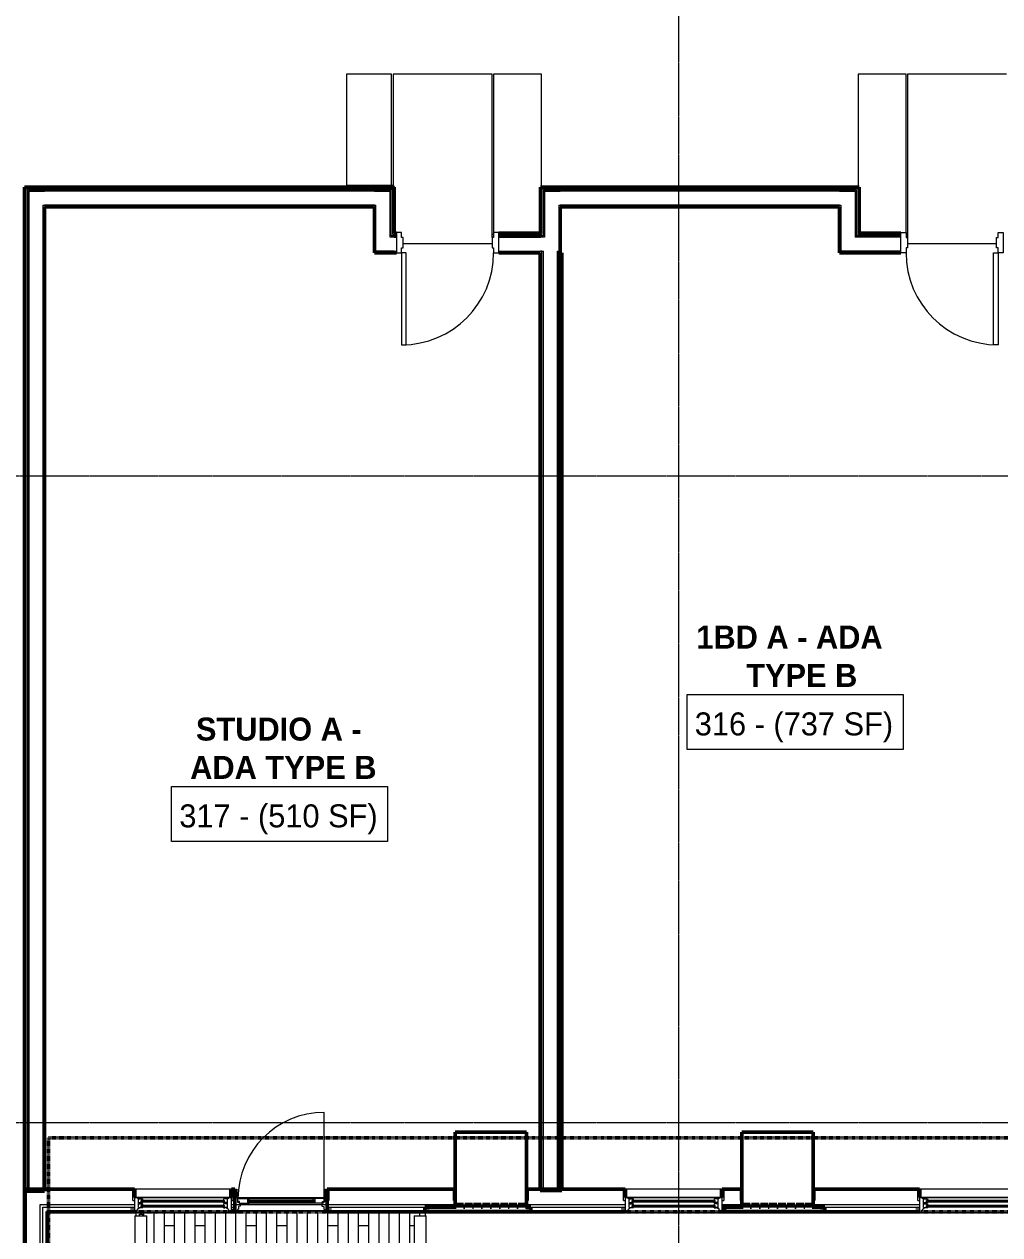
# Model space of a CAD drawing. Header units: inches. Extents: x -4235 to -464, y 9767 to 12463.
# Drawn here: x -3410.4 to -3028.7, y 11238.4 to 11712.1 of the extents above; entities that cross this region are included whole.
import ezdxf

# ---------------------------------------------------------------- set-up
doc = ezdxf.new("R2010")
doc.units = ezdxf.units.IN
doc.header["$MEASUREMENT"] = 0
doc.linetypes.add('Dash 1_16_', pattern=[0.125, 0.0625, -0.0625])
doc.linetypes.add('Grid Line 1_2_', pattern=[0.875, 0.5, -0.125, 0.125, -0.125])
for name, color, linetype, lineweight in [('0-1', 7, 'Continuous', 5), ('0-2', 90, 'Continuous', 9), ('A-AREA-IDEN', 2, 'Continuous', 9), ('A-DOOR-1', 50, 'Continuous', 20), ('A-DOOR-2', 90, 'Continuous', 9), ('A-DOOR-3', 31, 'Continuous', 9), ('A-DOOR-4', 31, 'Continuous', 20), ('A-DOOR-FRAM', 31, 'Continuous', 9), ('A-DOOR-FRAM-1', 50, 'Continuous', 20), ('A-DOOR-FRAM-2', 31, 'Continuous', 20), ('A-DOOR-GLAZ', 31, 'Continuous', 9), ('A-FLOR-2', 90, 'Continuous', 9), ('A-FLOR-3', 192, 'Continuous', 9), ('A-FLOR-HRAL', 11, 'Continuous', 9), ('A-FLOR-PATT-1', 9, 'Continuous', 9), ('A-GENM', 5, 'Continuous', 9), ('A-GENM-3', 5, 'Continuous', 50), ('A-GLAZ-1', 151, 'Continuous', 9), ('A-GLAZ-2', 151, 'Continuous', 20), ('A-GLAZ-3', 151, 'Continuous', 50), ('A-WALL', 113, 'Continuous', 13), ('A-WALL-2', 250, 'Continuous', 13), ('A-WALL-4', 113, 'Continuous', 50), ('A-WALL-5', 113, 'Continuous', 9), ('C-PROP-LINE-1', 91, 'Dash 1_16_', 50), ('I-WALL-1', 7, 'Continuous', 50), ('S-GRID-1', 1, 'Grid Line 1_2_', 9)]:
    doc.layers.add(name, color=color, linetype=linetype, lineweight=lineweight)
doc.styles.add('Century Gothic', font='ufonts.com_century-gothic.ttf', dxfattribs={"height": 9})
doc.styles.add('Century Gothic_B', font='GOTHICB.TTF', dxfattribs={"height": 9})

# ---------------------------------------------------------------- blocks, each defined once
blk = doc.blocks.new('HOLLOW METAL - UNIT DOOR-2191980-BACKGROUND - 3RD FLOOR')
at = {"layer": 'A-DOOR-1'}
for p, q in [((16.25, -4.125), (18, -4.125)), ((16.25, -40.125), (16.25, -4.125)), ((18, -4.125), (18, -40.125)), ((18, -40.125), (16.25, -40.125))]:
    blk.add_line(p, q, dxfattribs=at)
at = {"layer": 'A-DOOR-2'}
blk.add_arc((18, -4.125), 36, 180, 270, dxfattribs=at)
at = {"layer": 'A-DOOR-FRAM-1'}
for p, q in [((-20, 3.875), (-18, 3.875)), ((-20, -4.125), (-20, 3.875)), ((-18, 3.875), (-18, 1.9375)), ((-18, 1.9375), (-17.375, 1.9375)), ((-17.375, 1.9375), (-17.375, -2.1875)), ((17.375, 1.9375), (18, 1.9375)), ((17.375, -2.1875), (17.375, 1.9375)), ((18, 3.875), (20, 3.875)), ((18, 1.9375), (18, 3.875)), ((20, 3.875), (20, -4.125)), ((-18, -4.125), (-20, -4.125)), ((-18, -2.1875), (-18, -4.125)), ((-17.375, -2.1875), (-18, -2.1875)), ((18, -2.1875), (17.375, -2.1875)), ((18, -4.125), (18, -2.1875)), ((20, -4.125), (18, -4.125))]:
    blk.add_line(p, q, dxfattribs=at)
blk = doc.blocks.new('HOLLOW METAL - UNIT DOOR-2191979-BACKGROUND - 3RD FLOOR')
at = {"layer": 'A-DOOR-1'}
for p, q in [((18, 40.125), (16.25, 40.125)), ((16.25, 40.125), (16.25, 4.125)), ((18, 4.125), (18, 40.125)), ((16.25, 4.125), (18, 4.125))]:
    blk.add_line(p, q, dxfattribs=at)
at = {"layer": 'A-DOOR-2'}
blk.add_arc((18, 4.125), 36, 90, 180, dxfattribs=at)
at = {"layer": 'A-DOOR-FRAM-1'}
for p, q in [((-18, 4.125), (-20, 4.125)), ((-20, 4.125), (-20, -3.875)), ((-18, 2.1875), (-18, 4.125)), ((-17.375, 2.1875), (-18, 2.1875)), ((-17.375, -1.9375), (-17.375, 2.1875)), ((18, 2.1875), (17.375, 2.1875)), ((17.375, 2.1875), (17.375, -1.9375)), ((18, 4.125), (18, 2.1875)), ((20, 4.125), (18, 4.125)), ((20, -3.875), (20, 4.125)), ((-20, -3.875), (-18, -3.875)), ((-18, -3.875), (-18, -1.9375)), ((-18, -1.9375), (-17.375, -1.9375)), ((17.375, -1.9375), (18, -1.9375)), ((18, -1.9375), (18, -3.875)), ((18, -3.875), (20, -3.875))]:
    blk.add_line(p, q, dxfattribs=at)
blk = doc.blocks.new('CTR - 1st Phase - Common Walls_rvt-1-BACKGROUND - 3RD FLOOR')
at = {"layer": 'A-FLOR-2'}
for p, q in [((-3266.67, 11692.59), (-3284.29, 11692.59)), ((-3284.29, 11692.59), (-3284.29, 11648.61)), ((-3266.67, 11648.61), (-3266.67, 11692.59)), ((-3227.4, 11692.59), (-3266.05, 11692.59)), ((-3266.05, 11692.59), (-3266.05, 11648.61)), ((-3227.4, 11628.68), (-3227.4, 11692.59)), ((-3208.07, 11692.59), (-3226.77, 11692.59)), ((-3226.77, 11692.59), (-3226.77, 11630.61)), ((-3208.07, 11648.36), (-3208.07, 11692.59)), ((-3065.42, 11692.59), (-3084.12, 11692.59)), ((-3084.12, 11692.59), (-3084.12, 11648.36)), ((-3065.42, 11630.61), (-3065.42, 11692.59)), ((-3026.15, 11692.59), (-3064.8, 11692.59)), ((-3064.8, 11692.59), (-3064.8, 11628.68)), ((-3262.15, 11626.24), (-3227.4, 11626.24)), ((-3064.8, 11626.24), (-3030.05, 11626.24))]:
    blk.add_line(p, q, dxfattribs=at)
at = {"layer": 'A-WALL-2'}
for p, q in [((-3409.8, 11647.86), (-3409.8, 11255.36)), ((-3409.8, 11647.86), (-3409.17, 11647.86)), ((-3409.17, 11647.86), (-3402.55, 11647.86)), ((-3409.17, 11647.24), (-3409.17, 11255.36)), ((-3409.17, 11647.24), (-3408.67, 11647.24)), ((-3408.67, 11647.24), (-3402.55, 11647.24)), ((-3408.67, 11646.74), (-3408.67, 11255.36)), ((-3408.67, 11646.74), (-3403.17, 11646.74)), ((-3403.17, 11646.74), (-3402.55, 11646.74)), ((-3273.42, 11647.86), (-3402.55, 11647.86)), ((-3273.42, 11647.24), (-3402.55, 11647.24)), ((-3273.42, 11646.74), (-3402.55, 11646.74)), ((-3273.42, 11647.86), (-3266.8, 11647.86)), ((-3273.42, 11647.24), (-3267.3, 11647.24)), ((-3273.42, 11646.74), (-3272.8, 11646.74)), ((-3272.8, 11646.74), (-3267.3, 11646.74)), ((-3267.3, 11647.24), (-3266.8, 11647.24)), ((-3267.3, 11628.74), (-3267.3, 11646.74)), ((-3266.8, 11647.86), (-3266.17, 11647.86)), ((-3266.8, 11629.24), (-3266.8, 11647.24)), ((-3266.17, 11648.36), (-3266.17, 11647.86)), ((-3266.17, 11647.86), (-3266.17, 11648.36)), ((-3266.17, 11629.86), (-3266.17, 11647.86)), ((-3207.95, 11647.86), (-3207.32, 11647.86)), ((-3207.95, 11647.86), (-3207.95, 11629.86)), ((-3207.32, 11647.86), (-3200.7, 11647.86)), ((-3207.32, 11647.24), (-3206.82, 11647.24)), ((-3207.32, 11647.24), (-3207.32, 11629.24)), ((-3206.82, 11647.24), (-3200.7, 11647.24)), ((-3206.82, 11646.74), (-3201.32, 11646.74)), ((-3206.82, 11646.74), (-3206.82, 11628.74)), ((-3201.32, 11646.74), (-3200.7, 11646.74)), ((-3091.5, 11647.86), (-3200.7, 11647.86)), ((-3091.5, 11647.24), (-3200.7, 11647.24)), ((-3091.5, 11646.74), (-3200.7, 11646.74)), ((-3091.5, 11647.86), (-3084.87, 11647.86)), ((-3091.5, 11647.24), (-3085.37, 11647.24)), ((-3091.5, 11646.74), (-3090.87, 11646.74)), ((-3090.87, 11646.74), (-3085.37, 11646.74)), ((-3085.37, 11647.24), (-3084.87, 11647.24)), ((-3085.37, 11646.74), (-3085.37, 11628.74)), ((-3084.87, 11647.86), (-3084.25, 11647.86)), ((-3084.87, 11647.24), (-3084.87, 11629.24)), ((-3084.25, 11647.86), (-3084.25, 11629.86)), ((-3403.17, 11641.24), (-3403.17, 11255.36)), ((-3403.17, 11641.24), (-3402.55, 11641.24)), ((-3273.42, 11641.24), (-3402.55, 11641.24)), ((-3273.42, 11641.24), (-3272.8, 11641.24)), ((-3272.8, 11623.24), (-3272.8, 11641.24)), ((-3201.32, 11641.24), (-3200.7, 11641.24)), ((-3201.32, 11641.24), (-3201.32, 11623.24)), ((-3091.5, 11641.24), (-3200.7, 11641.24)), ((-3091.5, 11641.24), (-3090.87, 11641.24)), ((-3090.87, 11641.24), (-3090.87, 11623.24)), ((-3266.8, 11628.74), (-3267.3, 11628.74)), ((-3266.17, 11629.24), (-3266.8, 11629.24)), ((-3265.67, 11628.74), (-3266.8, 11628.74)), ((-3265.67, 11629.86), (-3266.17, 11629.86)), ((-3265.67, 11629.24), (-3266.17, 11629.24)), ((-3265.67, 11629.86), (-3264.77, 11629.86)), ((-3265.67, 11629.24), (-3264.77, 11629.24)), ((-3265.67, 11628.74), (-3264.77, 11628.74)), ((-3224.77, 11629.86), (-3208.45, 11629.86)), ((-3224.77, 11629.24), (-3208.45, 11629.24)), ((-3224.77, 11628.74), (-3208.45, 11628.74)), ((-3208.45, 11629.86), (-3208.45, 11630.36)), ((-3207.95, 11629.86), (-3208.45, 11629.86)), ((-3207.95, 11629.24), (-3208.45, 11629.24)), ((-3207.32, 11628.74), (-3208.45, 11628.74)), ((-3207.32, 11629.24), (-3207.95, 11629.24)), ((-3206.82, 11628.74), (-3207.32, 11628.74)), ((-3084.87, 11628.74), (-3085.37, 11628.74)), ((-3084.25, 11629.24), (-3084.87, 11629.24)), ((-3083.75, 11628.74), (-3084.87, 11628.74)), ((-3083.75, 11629.86), (-3084.25, 11629.86)), ((-3083.75, 11629.24), (-3084.25, 11629.24)), ((-3083.75, 11630.36), (-3083.75, 11629.86)), ((-3067.42, 11629.86), (-3083.75, 11629.86)), ((-3067.42, 11629.24), (-3083.75, 11629.24)), ((-3067.42, 11628.74), (-3083.75, 11628.74)), ((-3267.3, 11623.24), (-3272.8, 11623.24)), ((-3265.67, 11623.24), (-3267.3, 11623.24)), ((-3265.67, 11623.24), (-3264.77, 11623.24)), ((-3224.77, 11623.24), (-3208.45, 11623.24)), ((-3207.95, 11623.24), (-3208.45, 11623.24)), ((-3207.95, 11623.24), (-3207.32, 11623.24)), ((-3207.95, 11622.61), (-3207.95, 11623.24)), ((-3207.95, 11255.64), (-3207.95, 11622.61)), ((-3207.32, 11622.61), (-3207.32, 11623.24)), ((-3207.32, 11255.64), (-3207.32, 11622.61)), ((-3201.82, 11623.24), (-3201.32, 11623.24)), ((-3201.82, 11622.61), (-3201.82, 11623.24)), ((-3201.82, 11255.64), (-3201.82, 11622.61)), ((-3201.32, 11622.61), (-3201.32, 11623.24)), ((-3201.32, 11255.64), (-3201.32, 11622.61)), ((-3200.7, 11255.64), (-3200.7, 11622.61)), ((-3085.37, 11623.24), (-3090.87, 11623.24)), ((-3083.75, 11623.24), (-3085.37, 11623.24)), ((-3067.42, 11623.24), (-3083.75, 11623.24))]:
    blk.add_line(p, q, dxfattribs=at)
at = {"layer": 'I-WALL-1'}
for p, q in [((-3409.8, 11648.36), (-3410.3, 11648.36)), ((-3410.3, 11648.36), (-3410.3, 11255.36)), ((-3402.55, 11648.36), (-3409.8, 11648.36)), ((-3273.42, 11648.36), (-3402.55, 11648.36)), ((-3266.05, 11648.61), (-3284.29, 11648.61)), ((-3284.29, 11648.61), (-3284.29, 11647.99)), ((-3284.29, 11647.99), (-3266.05, 11647.99)), ((-3266.17, 11648.36), (-3273.42, 11648.36)), ((-3265.67, 11648.36), (-3266.17, 11648.36)), ((-3266.05, 11647.99), (-3266.05, 11648.61)), ((-3265.67, 11630.36), (-3265.67, 11648.36)), ((-3207.95, 11648.36), (-3208.45, 11648.36)), ((-3208.45, 11648.36), (-3208.45, 11630.36)), ((-3200.7, 11648.36), (-3207.95, 11648.36)), ((-3091.5, 11648.36), (-3200.7, 11648.36)), ((-3084.25, 11648.36), (-3091.5, 11648.36)), ((-3083.75, 11648.36), (-3084.25, 11648.36)), ((-3083.75, 11630.36), (-3083.75, 11648.36)), ((-3402.55, 11255.36), (-3402.55, 11640.61)), ((-3402.55, 11640.61), (-3273.42, 11640.61)), ((-3273.42, 11640.61), (-3273.42, 11622.61)), ((-3200.7, 11640.61), (-3091.5, 11640.61)), ((-3200.7, 11622.61), (-3200.7, 11640.61)), ((-3091.5, 11640.61), (-3091.5, 11622.61)), ((-3264.77, 11630.36), (-3265.67, 11630.36)), ((-3208.45, 11630.36), (-3224.77, 11630.36)), ((-3067.42, 11630.36), (-3083.75, 11630.36)), ((-3273.42, 11622.61), (-3272.8, 11622.61)), ((-3272.8, 11622.61), (-3265.67, 11622.61)), ((-3265.67, 11622.61), (-3264.77, 11622.61)), ((-3224.77, 11622.61), (-3208.57, 11622.61)), ((-3208.57, 11622.61), (-3208.57, 11255.64)), ((-3200.07, 11622.61), (-3200.7, 11622.61)), ((-3200.07, 11255.64), (-3200.07, 11622.61)), ((-3091.5, 11622.61), (-3090.87, 11622.61)), ((-3090.87, 11622.61), (-3083.75, 11622.61)), ((-3083.75, 11622.61), (-3067.42, 11622.61)), ((-3410.3, 11255.36), (-3402.55, 11255.36)), ((-3208.57, 11255.64), (-3200.07, 11255.64))]:
    blk.add_line(p, q, dxfattribs=at)
at = {"layer": '0-2', "rotation": 180}
blk.add_blockref('HOLLOW METAL - UNIT DOOR-2191979-BACKGROUND - 3RD FLOOR', (-3244.77, 11626.74), dxfattribs=at)
at = {"layer": '0-2'}
blk.add_blockref('HOLLOW METAL - UNIT DOOR-2191980-BACKGROUND - 3RD FLOOR', (-3047.42, 11626.74), dxfattribs=at)
blk = doc.blocks.new('Door-Inswing-Andersen-400_Series-Single - 3_ 0-1_8_ x 6_ 7-1_2_ - 3rd floor-2895941-BACKGROUND - 3RD FLOOR')
at = {"layer": 'A-DOOR-3'}
blk.add_line((16.87, 0.66), (16.87, 34.41), dxfattribs=at)
blk.add_arc((16.87, 0.66), 33.75, 90, 180, dxfattribs=at)
at = {"layer": 'A-DOOR-4'}
for p, q in [((-16.87, -0.41), (-16.87, 0.66)), ((-16.87, 0.66), (-12.44, 0.66)), ((-13.19, 0.66), (-13.19, -0.66)), ((-13.19, 0.66), (-13.19, 0.59)), ((-13.19, 0.59), (-12.67, 0.59)), ((-12.44, 0.09), (-13.19, 0.09)), ((-12.67, 0.59), (-12.47, 0.34)), ((-12.47, 0.34), (-12.44, 0.16)), ((12.44, 0.66), (-12.44, 0.66)), ((-12.44, 0.16), (-12.44, 0.09)), ((16.87, 0.66), (12.44, 0.66)), ((12.47, 0.34), (12.44, 0.16)), ((12.44, 0.16), (12.44, 0.09)), ((12.44, 0.09), (13.19, 0.09)), ((12.67, 0.59), (12.47, 0.34)), ((13.19, 0.59), (12.67, 0.59)), ((13.19, 0.66), (13.19, -0.66)), ((13.19, 0.66), (13.19, 0.59)), ((16.87, -0.41), (16.87, 0.66)), ((-16.26, -0.42), (-16.87, -0.41)), ((-16.26, -1.06), (-16.26, -0.42)), ((-16.26, -1.06), (-12.44, -1.06)), ((-13.19, -0.66), (-12.44, -0.66)), ((-12.44, -0.75), (-12.47, -1.06)), ((-12.44, -0.66), (-12.44, -0.75)), ((12.44, -1.06), (-12.44, -1.06)), ((12.44, -0.66), (12.44, -0.75)), ((13.19, -0.66), (12.44, -0.66)), ((12.44, -0.75), (12.47, -1.06)), ((16.26, -1.06), (12.44, -1.06)), ((16.26, -0.42), (16.87, -0.41)), ((16.26, -1.06), (16.26, -0.42))]:
    blk.add_line(p, q, dxfattribs=at)
at = {"layer": 'A-DOOR-FRAM'}
for p, q in [((-17.94, 4.44), (-17.31, 4.44)), ((-17.94, 1.12), (-17.94, 4.44)), ((-17.31, 1.12), (-17.94, 1.12)), ((-17.31, 4.44), (-17.31, 1.12)), ((17.31, 4.44), (17.94, 4.44)), ((17.31, 1.12), (17.31, 4.44)), ((17.94, 1.12), (17.31, 1.12)), ((17.94, 4.44), (17.94, 1.12))]:
    blk.add_line(p, q, dxfattribs=at)
at = {"layer": 'A-DOOR-FRAM-2'}
for p, q in [((-18.06, -4.75), (-18.06, 1.12)), ((-18.06, 1.12), (-17.03, 1.12)), ((-17.69, 1.12), (-18.06, 1.12)), ((-18.06, 1.12), (-17.94, 1.12)), ((-17.31, 1.12), (17.31, 1.12)), ((-17.03, 1.12), (-17.03, -0.66)), ((17.03, 1.12), (17.03, -0.66)), ((18.06, 1.12), (17.03, 1.12)), ((17.94, 1.12), (18.06, 1.12)), ((18.06, -4.75), (18.06, 1.12)), ((-19.69, -3.44), (-18.06, -3.44)), ((-17.03, -0.66), (-16.45, -0.66)), ((-16.69, -3.39), (-17.03, -3.63)), ((-17.03, -3.63), (-17.03, -4.75)), ((-16, -2.23), (-16.69, -2.39)), ((-16.69, -2.39), (-16.69, -3.39)), ((-16.45, -0.66), (-16.45, -1.09)), ((-16.45, -1.09), (-16, -1.09)), ((-16, -1.09), (-16, -2.23)), ((16.45, -1.09), (16, -1.09)), ((16, -1.09), (16, -2.23)), ((16, -2.23), (16.69, -2.39)), ((16.45, -0.66), (16.45, -1.09)), ((17.03, -0.66), (16.45, -0.66)), ((16.69, -2.39), (16.69, -3.39)), ((16.69, -3.39), (17.03, -3.63)), ((17.03, -3.63), (17.03, -4.75)), ((19.69, -3.44), (18.06, -3.44)), ((-18.06, -4.75), (-17.03, -4.75)), ((18.06, -4.75), (17.03, -4.75))]:
    blk.add_line(p, q, dxfattribs=at)
at = {"layer": 'A-DOOR-GLAZ'}
for p, q in [((12.44, 0.09), (-12.44, 0.09)), ((-13.19, -0.06), (-12.44, -0.06)), ((-12.44, -0.5), (-13.19, -0.5)), ((-12.98, -0.5), (-12.98, -0.06)), ((12.44, -0.06), (-12.44, -0.06)), ((12.44, -0.5), (-12.44, -0.5)), ((12.44, -0.66), (-12.44, -0.66)), ((13.19, -0.06), (12.44, -0.06)), ((12.44, -0.5), (13.19, -0.5)), ((12.98, -0.5), (12.98, -0.06))]:
    blk.add_line(p, q, dxfattribs=at)
blk = doc.blocks.new('Perforated Panel at Magic-Pak - hvac panel - 3rd floor-2505074-BACKGROUND - 3RD FLOOR')
at = {"layer": 'A-GLAZ-3'}
for p, q in [((-19.01, -4.38), (19.01, -4.38)), ((19.01, -4.44), (-19.01, -4.44))]:
    blk.add_line(p, q, dxfattribs=at)
blk = doc.blocks.new('Window-Double_Hung-Andersen-400_Series-Tilt_Wash - DOUBLE HUNG - COTTAGE - 3RD FLOOR-2888224-BACKGROUND - 3RD FLOOR')
at = {"layer": 'A-GLAZ-1'}
for p, q in [((-16.29, 2.5), (-15.7, 2.5)), ((-16.29, 2.12), (-15.7, 2.12)), ((-16.29, 0.56), (-15.7, 0.56)), ((-16.29, 0.19), (-15.7, 0.19)), ((-15.82, 2.5), (-15.82, 2.12)), ((-15.82, 0.56), (-15.82, 0.19)), ((-15.7, 2.62), (15.7, 2.62)), ((-15.7, 2.5), (15.7, 2.5)), ((-15.7, 2.12), (15.7, 2.12)), ((-15.7, 2), (15.7, 2)), ((-15.7, 0.69), (15.7, 0.69)), ((-15.7, 0.56), (15.7, 0.56)), ((-15.7, 0.19), (15.7, 0.19)), ((-15.7, 0.06), (15.7, 0.06)), ((16.29, 2.5), (15.7, 2.5)), ((16.29, 2.12), (15.7, 2.12)), ((16.29, 0.56), (15.7, 0.56)), ((16.29, 0.19), (15.7, 0.19)), ((15.82, 2.5), (15.82, 2.12)), ((15.82, 0.56), (15.82, 0.19)), ((-19.01, -2.44), (-18.95, -2.44)), ((-18.95, -3.94), (-19.01, -3.94)), ((18.95, -1.06), (-18.95, -1.06)), ((-18.95, -1.06), (-18.95, -4.44)), ((-18.95, -4.44), (18.95, -4.44)), ((-18.32, -1.06), (-18.32, -4.44)), ((18.32, -1.06), (18.32, -4.44)), ((18.95, -4.44), (18.95, -1.06)), ((18.95, -2.44), (19.01, -2.44)), ((19.01, -3.94), (18.95, -3.94))]:
    blk.add_line(p, q, dxfattribs=at)
at = {"layer": 'A-GLAZ-2'}
for p, q in [((19.01, 4.81), (-19.01, 4.81)), ((-19.01, 4.81), (-19.01, -1.06)), ((-18.2, 4.81), (-18.2, 4)), ((18.2, 4.81), (18.2, 4)), ((19.01, -1.06), (19.01, 4.81)), ((-19.01, 3.44), (-20.51, 3.44)), ((-18.2, 4), (-17.92, 4)), ((-17.92, 4), (-17.61, 3.19)), ((-17.61, 3.19), (-17.14, 3.19)), ((-17.42, 2.75), (-16.57, 2.75)), ((-17.42, 2.75), (-17.42, -0.56)), ((-17.42, 1.37), (-15.86, 1.37)), ((-17.42, 0.81), (-16.57, 0.81)), ((-17.14, 3.19), (-17.14, 2.75)), ((-15.86, 2.97), (-16.57, 2.97)), ((-16.57, 2.62), (-16.57, 2.97)), ((-15.7, 2.62), (-16.57, 2.62)), ((-15.86, 1.03), (-16.57, 1.03)), ((-16.57, 0.69), (-16.57, 1.03)), ((-15.7, 0.69), (-16.57, 0.69)), ((-16.29, 2.62), (-16.29, 2)), ((-15.7, 2), (-16.29, 2)), ((-16.29, 0.69), (-16.29, 0.06)), ((-15.7, 0.06), (-16.29, 0.06)), ((-15.86, 2.97), (-15.7, 2.62)), ((-15.86, 1.37), (-15.7, 2)), ((-15.86, 1.03), (-15.7, 0.69)), ((-15.86, -0.56), (-15.7, 0.06)), ((15.86, 2.97), (15.7, 2.62)), ((15.7, 2.62), (16.57, 2.62)), ((15.7, 2), (16.29, 2)), ((15.86, 1.37), (15.7, 2)), ((15.86, 1.03), (15.7, 0.69)), ((15.7, 0.69), (16.57, 0.69)), ((15.7, 0.06), (16.29, 0.06)), ((15.86, -0.56), (15.7, 0.06)), ((15.86, 2.97), (16.57, 2.97)), ((17.42, 1.37), (15.86, 1.37)), ((15.86, 1.03), (16.57, 1.03)), ((16.29, 2.62), (16.29, 2)), ((16.29, 0.69), (16.29, 0.06)), ((16.57, 2.62), (16.57, 2.97)), ((17.42, 2.75), (16.57, 2.75)), ((16.57, 0.69), (16.57, 1.03)), ((17.42, 0.81), (16.57, 0.81)), ((17.14, 3.19), (17.14, 2.75)), ((17.61, 3.19), (17.14, 3.19)), ((17.42, 2.75), (17.42, -0.56)), ((17.92, 4), (17.61, 3.19)), ((18.2, 4), (17.92, 4)), ((19.01, 3.44), (20.51, 3.44)), ((-19.01, -1.06), (19.01, -1.06)), ((-17.67, -0.78), (-18, -1.06)), ((-17.67, -0.78), (-17.67, -0.56)), ((-17.67, -0.56), (-15.86, -0.56)), ((17.67, -0.56), (15.86, -0.56)), ((17.67, -0.78), (17.67, -0.56)), ((17.67, -0.78), (18, -1.06))]:
    blk.add_line(p, q, dxfattribs=at)
blk = doc.blocks.new('V-Series_EWC4_SPVU_RFA_2015 - 2ND AND 3RD FLOOR-2226480-BACKGROUND - 3RD FLOOR')
at = {"layer": 'A-GENM'}
for p, q in [((-3858.97, 11733.36), (-3858.97, 11736.15)), ((-3858.97, 11729.87), (-3858.97, 11732.86)), ((-3858.97, 11726.39), (-3858.97, 11729.37)), ((-3858.97, 11722.9), (-3858.97, 11725.89)), ((-3858.97, 11719.42), (-3858.97, 11722.4)), ((-3858.97, 11715.93), (-3858.97, 11718.92)), ((-3858.97, 11712.45), (-3858.97, 11715.43)), ((-3858.97, 11709.15), (-3858.97, 11711.95))]:
    blk.add_line(p, q, dxfattribs=at)
at = {"layer": 'A-GENM-3'}
for p, q in [((-3829.54, 11736.59), (-3858.97, 11736.59)), ((-3858.97, 11736.59), (-3858.97, 11736.15)), ((-3858.97, 11736.15), (-3857.97, 11736.15)), ((-3857.97, 11736.15), (-3857.97, 11733.36)), ((-3829.54, 11708.71), (-3829.54, 11736.59)), ((-3857.97, 11733.36), (-3858.97, 11733.36)), ((-3858.97, 11733.36), (-3858.97, 11732.86)), ((-3858.97, 11732.86), (-3857.97, 11732.86)), ((-3857.97, 11732.86), (-3857.97, 11729.87)), ((-3857.97, 11729.87), (-3858.97, 11729.87)), ((-3858.97, 11729.87), (-3858.97, 11729.37)), ((-3858.97, 11729.37), (-3857.97, 11729.37)), ((-3857.97, 11726.39), (-3858.97, 11726.39)), ((-3858.97, 11726.39), (-3858.97, 11725.89)), ((-3858.97, 11725.89), (-3857.97, 11725.89)), ((-3857.97, 11729.37), (-3857.97, 11726.39)), ((-3857.97, 11725.89), (-3857.97, 11722.9)), ((-3857.97, 11722.9), (-3858.97, 11722.9)), ((-3858.97, 11722.9), (-3858.97, 11722.4)), ((-3858.97, 11722.4), (-3857.97, 11722.4)), ((-3857.97, 11722.4), (-3857.97, 11719.42)), ((-3857.97, 11719.42), (-3858.97, 11719.42)), ((-3858.97, 11719.42), (-3858.97, 11718.92)), ((-3858.97, 11718.92), (-3857.97, 11718.92)), ((-3857.97, 11715.93), (-3858.97, 11715.93)), ((-3858.97, 11715.93), (-3858.97, 11715.43)), ((-3857.97, 11718.92), (-3857.97, 11715.93)), ((-3858.97, 11715.43), (-3857.97, 11715.43)), ((-3857.97, 11712.45), (-3858.97, 11712.45)), ((-3858.97, 11712.45), (-3858.97, 11711.95)), ((-3858.97, 11711.95), (-3857.97, 11711.95)), ((-3857.97, 11715.43), (-3857.97, 11712.45)), ((-3857.97, 11711.95), (-3857.97, 11709.15)), ((-3857.97, 11709.15), (-3858.97, 11709.15)), ((-3858.97, 11709.15), (-3858.97, 11708.71)), ((-3858.97, 11708.71), (-3829.54, 11708.71))]:
    blk.add_line(p, q, dxfattribs=at)
blk = doc.blocks.new('Perforated Panel at Magic-Pak - hvac panel - 3rd floor-2505077-BACKGROUND - 3RD FLOOR')
at = {"layer": 'A-GLAZ-3'}
for p, q in [((-19.01, -4.38), (19.01, -4.38)), ((-19.01, -4.44), (-19.01, -4.38)), ((19.01, -4.44), (-19.01, -4.44)), ((19.01, -4.38), (19.01, -4.44))]:
    blk.add_line(p, q, dxfattribs=at)
blk = doc.blocks.new('Railing - Baluster_01-2700443-BACKGROUND - 3RD FLOOR')
at = {"layer": 'A-FLOR-HRAL'}
for p, q in [((-0.59, 1.18), (0.59, 1.18)), ((-0.59, 0.59), (-0.59, 1.18)), ((0.59, 1.18), (0.59, 0.59))]:
    blk.add_line(p, q, dxfattribs=at)
blk = doc.blocks.new('Railing - Railing-2700294-BACKGROUND - 3RD FLOOR')
at = {"layer": 'A-FLOR-HRAL'}
for p, q in [((-3367.15, 11245.78), (-3367.15, 11182.53)), ((-3367.15, 11245.78), (-3366.68, 11245.78)), ((-3366.68, 11245.78), (-3362.9, 11245.78)), ((-3362.9, 11245.78), (-3362.42, 11245.78)), ((-3362.42, 11187.25), (-3362.42, 11245.78)), ((-3257.82, 11245.78), (-3257.82, 11187.25)), ((-3257.82, 11245.78), (-3257.35, 11245.78)), ((-3257.35, 11245.78), (-3253.57, 11245.78)), ((-3253.57, 11245.78), (-3253.1, 11245.78)), ((-3253.1, 11182.53), (-3253.1, 11245.78)), ((-3257.82, 11187.25), (-3362.42, 11187.25)), ((-3367.15, 11182.53), (-3253.1, 11182.53))]:
    blk.add_line(p, q, dxfattribs=at)
for points, knots in [([(-3362.9, 11186.78), (-3362.86, 11186.82), (-3362.79, 11186.88), (-3362.72, 11186.96), (-3362.67, 11187.01), (-3362.63, 11187.04), (-3362.6, 11187.08), (-3362.57, 11187.11), (-3362.54, 11187.13), (-3362.52, 11187.16), (-3362.49, 11187.19), (-3362.46, 11187.22), (-3362.43, 11187.24), (-3362.42, 11187.25), (-3362.42, 11187.25)], [0, 0, 0, 0, 0.166667, 0.25, 0.333333, 0.375, 0.416667, 0.5, 0.541667, 0.583333, 0.666667, 0.75, 0.833333, 1, 1, 1, 1]), ([(-3257.35, 11186.78), (-3257.39, 11186.82), (-3257.45, 11186.88), (-3257.53, 11186.96), (-3257.58, 11187.01), (-3257.61, 11187.04), (-3257.65, 11187.08), (-3257.68, 11187.11), (-3257.71, 11187.13), (-3257.73, 11187.16), (-3257.76, 11187.19), (-3257.79, 11187.22), (-3257.82, 11187.24), (-3257.82, 11187.25), (-3257.82, 11187.25)], [0, 0, 0, 0, 0.166667, 0.25, 0.333333, 0.375, 0.416667, 0.5, 0.541667, 0.583333, 0.666667, 0.75, 0.833333, 1, 1, 1, 1]), ([(-3367.15, 11182.53), (-3367.15, 11182.53), (-3367.14, 11182.54), (-3367.11, 11182.56), (-3367.09, 11182.59), (-3367.06, 11182.62), (-3367.03, 11182.64), (-3367, 11182.67), (-3366.96, 11182.71), (-3366.92, 11182.75), (-3366.89, 11182.79), (-3366.85, 11182.83), (-3366.78, 11182.9), (-3366.72, 11182.96), (-3366.68, 11183)], [0, 0, 0, 0, 0.166667, 0.25, 0.333333, 0.416667, 0.458333, 0.5, 0.583333, 0.666667, 0.708333, 0.75, 0.833333, 1, 1, 1, 1]), ([(-3253.1, 11182.53), (-3253.1, 11182.53), (-3253.11, 11182.54), (-3253.13, 11182.56), (-3253.16, 11182.59), (-3253.19, 11182.62), (-3253.22, 11182.64), (-3253.24, 11182.67), (-3253.28, 11182.71), (-3253.33, 11182.75), (-3253.36, 11182.79), (-3253.4, 11182.83), (-3253.47, 11182.9), (-3253.53, 11182.96), (-3253.57, 11183)], [0, 0, 0, 0, 0.166667, 0.25, 0.333333, 0.416667, 0.458333, 0.5, 0.583333, 0.666667, 0.708333, 0.75, 0.833333, 1, 1, 1, 1])]:
    blk.add_open_spline(points, degree=3, knots=knots, dxfattribs=at)
blk.add_blockref('Railing - Baluster_01-2700443-BACKGROUND - 3RD FLOOR', (-3364.79, 11245.19))
blk = doc.blocks.new('Family - ___-2835860-BACKGROUND - 3RD FLOOR')
at = {"layer": 'C-PROP-LINE-1'}
for p, q in [((-2067.92, 11247.39), (-3401.42, 11247.39)), ((-3401.42, 11247.39), (-3401.42, 10851.39))]:
    blk.add_line(p, q, dxfattribs=at)
blk = doc.blocks.new('Family - ___-2835903-BACKGROUND - 3RD FLOOR')
at = {"layer": 'C-PROP-LINE-1'}
for p, q in [((-2096.82, 11276.29), (-3400.92, 11276.29)), ((-3400.92, 11276.29), (-3400.92, 10822.49))]:
    blk.add_line(p, q, dxfattribs=at)
blk = doc.blocks.new('Family - ___-2835932-BACKGROUND - 3RD FLOOR')
at = {"layer": 'C-PROP-LINE-1'}
for p, q in [((-2067.92, 11247.39), (-3401.42, 11247.39)), ((-3401.42, 11247.39), (-3401.42, 10851.39))]:
    blk.add_line(p, q, dxfattribs=at)

msp = doc.modelspace()

# ---------------------------------------------------------------- hatches: boundary and pattern name
at = {"layer": 'A-FLOR-PATT-1'}
h = msp.add_hatch(dxfattribs=at)
h.set_pattern_fill('FP_6', color=256, style=0, pattern_type=2)
h.set_pattern_definition([(90, (-2591.589, 12289.889), (-4, 2e-16), []), (180, (-2591.589, 12289.889), (-8, -8), [4, -28]), (180, (-2595.589, 12305.889), (-8, -8), [4, -28])])
h.paths.add_polyline_path([(-3362.24, 11187.25), (-3362.2, 11213.55), (-3362.05, 11213.72), (-3361.96, 11213.75), (-3361.68, 11213.72), (-3361.59, 11213.64), (-3361.5, 11213.45), (-3361.49, 11213.25), (-3361.49, 11187.25), (-3258.75, 11187.25), (-3258.7, 11213.55), (-3258.56, 11213.72), (-3258.47, 11213.75), (-3258.18, 11213.72), (-3258.09, 11213.64), (-3258.01, 11213.45), (-3258, 11213.25), (-3258, 11187.25), (-3257.82, 11187.25), (-3257.81, 11245.78), (-3253.46, 11245.78), (-3253.46, 11247.39), (-3291.86, 11247.39), (-3291.86, 11247.78), (-3327.99, 11247.78), (-3327.99, 11247.39), (-3329.31, 11247.39), (-3329.31, 11247.01), (-3366.79, 11247.01), (-3366.79, 11245.78), (-3365.38, 11245.78), (-3365.38, 11246.37), (-3364.2, 11246.37), (-3364.2, 11245.78), (-3362.42, 11245.78), (-3362.38, 11187.25), (-3362.37, 11187.25)], flags=0)
h.paths.add_polyline_path([(-3253.7, 11247.64), (-3253.46, 11247.64), (-3253.46, 11247.78), (-3253.7, 11247.78)], flags=0)

# ---------------------------------------------------------------- linework, layer by layer
at = {"layer": 'A-AREA-IDEN', "flags": 128}
for points in [[(-3151.07, 11449.78), (-3066.57, 11449.78), (-3066.57, 11428.29), (-3151.07, 11428.29)], [(-3352.74, 11413.79), (-3268.24, 11413.79), (-3268.24, 11392.29), (-3352.74, 11392.29)]]:
    msp.add_lwpolyline(points, close=True, dxfattribs=at)
at = {"layer": 'A-FLOR-3'}
for p, q in [((-3227.4, 11629.99), (-3226.77, 11629.99)), ((-3226.77, 11628.74), (-3227.4, 11628.74)), ((-3065.42, 11629.99), (-3064.8, 11629.99)), ((-3064.8, 11628.74), (-3065.42, 11628.74)), ((-3366.79, 11247.01), (-3366.79, 11245.78)), ((-3327.99, 11250.14), (-3291.86, 11250.14)), ((-3291.86, 11247.78), (-3327.99, 11247.78)), ((-3253.46, 11247.78), (-3253.7, 11247.78)), ((-3253.46, 11247.64), (-3253.46, 11247.78)), ((-3253.46, 11245.78), (-3253.46, 11247.39))]:
    msp.add_line(p, q, dxfattribs=at)
at = {"layer": 'A-WALL'}
for p, q in [((-3367.96, 11255.64), (-3409.67, 11255.64)), ((-3409.67, 11255.64), (-3409.67, 11145.83)), ((-3367.96, 11251.83), (-3367.96, 11255.64)), ((-3367.96, 11251.83), (-3367.34, 11251.83)), ((-3329.31, 11251.83), (-3328.69, 11251.83)), ((-3328.69, 11255.64), (-3328.69, 11251.83)), ((-3328.61, 11255.64), (-3328.69, 11255.64)), ((-3328.61, 11251.83), (-3328.61, 11255.64)), ((-3328.61, 11251.83), (-3327.99, 11251.83)), ((-3291.86, 11251.83), (-3291.24, 11251.83)), ((-3291.24, 11255.64), (-3291.24, 11251.83)), ((-3242.42, 11255.64), (-3291.24, 11255.64)), ((-3242.42, 11251.83), (-3242.42, 11255.64)), ((-3242.42, 11251.83), (-3241.8, 11251.83)), ((-3213.92, 11251.83), (-3213.3, 11251.83)), ((-3213.3, 11255.64), (-3213.3, 11251.83)), ((-3175.96, 11255.64), (-3213.3, 11255.64)), ((-3175.96, 11251.83), (-3175.96, 11255.64)), ((-3175.96, 11251.83), (-3175.33, 11251.83)), ((-3137.31, 11251.83), (-3136.69, 11251.83)), ((-3136.69, 11255.64), (-3136.69, 11251.83)), ((-3130.22, 11255.64), (-3136.69, 11255.64)), ((-3130.22, 11251.83), (-3130.22, 11255.64)), ((-3130.22, 11251.83), (-3129.6, 11251.83)), ((-3101.72, 11251.83), (-3101.1, 11251.83)), ((-3101.1, 11255.64), (-3101.1, 11251.83)), ((-3060.76, 11255.64), (-3101.1, 11255.64)), ((-3060.76, 11251.83), (-3060.76, 11255.64)), ((-3060.76, 11251.83), (-3060.14, 11251.83)), ((-3404.17, 11250.14), (-3367.34, 11250.14)), ((-3404.17, 11145.2), (-3404.17, 11250.14)), ((-3403.17, 11249.14), (-3367.34, 11249.14)), ((-3403.17, 11145.2), (-3403.17, 11249.14)), ((-3401.67, 11247.64), (-3367.34, 11247.64)), ((-3401.67, 11145.2), (-3401.67, 11247.64)), ((-3329.31, 11250.14), (-3327.99, 11250.14)), ((-3329.31, 11249.14), (-3327.99, 11249.14)), ((-3329.31, 11247.64), (-3327.99, 11247.64)), ((-3291.86, 11250.14), (-3241.8, 11250.14)), ((-3291.86, 11249.14), (-3253.7, 11249.14)), ((-3291.86, 11247.64), (-3253.7, 11247.64)), ((-3213.92, 11250.14), (-3175.33, 11250.14)), ((-3212.17, 11249.14), (-3175.33, 11249.14)), ((-3212.17, 11247.64), (-3175.33, 11247.64)), ((-3137.31, 11250.14), (-3129.6, 11250.14)), ((-3101.72, 11250.14), (-3060.14, 11250.14)), ((-3097.16, 11249.14), (-3060.14, 11249.14)), ((-3097.16, 11247.64), (-3060.14, 11247.64))]:
    msp.add_line(p, q, dxfattribs=at)
at = {"layer": 'A-WALL-4'}
for p, q in [((-3367.34, 11256.26), (-3410.3, 11256.26)), ((-3410.3, 11256.26), (-3410.3, 11145.2)), ((-3367.34, 11252.89), (-3367.34, 11256.26)), ((-3327.99, 11256.26), (-3329.31, 11256.26)), ((-3329.31, 11256.26), (-3329.31, 11252.89)), ((-3327.99, 11247.39), (-3327.99, 11256.26)), ((-3241.8, 11256.26), (-3291.86, 11256.26)), ((-3291.86, 11256.26), (-3291.86, 11247.39)), ((-3241.8, 11249.14), (-3241.8, 11256.26)), ((-3175.33, 11256.26), (-3213.92, 11256.26)), ((-3213.92, 11256.26), (-3213.92, 11249.14)), ((-3175.33, 11252.89), (-3175.33, 11256.26)), ((-3129.6, 11256.26), (-3137.31, 11256.26)), ((-3137.31, 11256.26), (-3137.31, 11252.89)), ((-3129.6, 11249.14), (-3129.6, 11256.26)), ((-3060.14, 11256.26), (-3101.72, 11256.26)), ((-3101.72, 11256.26), (-3101.72, 11249.14)), ((-3060.14, 11252.89), (-3060.14, 11256.26)), ((-3401.42, 11247.39), (-3367.34, 11247.39)), ((-3401.42, 11145.2), (-3401.42, 11247.39)), ((-3329.31, 11247.39), (-3327.99, 11247.39)), ((-3291.86, 11247.39), (-3251.95, 11247.39)), ((-3253.7, 11247.64), (-3253.7, 11249.14)), ((-3253.7, 11249.14), (-3241.8, 11249.14)), ((-3251.95, 11247.64), (-3253.7, 11247.64)), ((-3251.95, 11247.39), (-3251.95, 11247.64)), ((-3213.92, 11249.14), (-3212.17, 11249.14)), ((-3212.17, 11247.64), (-3213.92, 11247.64)), ((-3213.92, 11247.64), (-3213.92, 11247.39)), ((-3213.92, 11247.39), (-3175.33, 11247.39)), ((-3212.17, 11249.14), (-3212.17, 11247.64)), ((-3137.31, 11249.14), (-3129.6, 11249.14)), ((-3136.94, 11247.64), (-3137.31, 11247.64)), ((-3137.31, 11247.39), (-3136.94, 11247.39)), ((-3136.94, 11247.45), (-3136.94, 11247.64)), ((-3101.72, 11249.14), (-3097.16, 11249.14)), ((-3097.16, 11247.64), (-3098.91, 11247.64)), ((-3098.91, 11247.64), (-3098.91, 11247.45)), ((-3098.91, 11247.39), (-3060.14, 11247.39)), ((-3097.16, 11249.14), (-3097.16, 11247.64))]:
    msp.add_line(p, q, dxfattribs=at)
at = {"layer": 'A-WALL-5'}
for p, q in [((-3367.34, 11256.26), (-3367.27, 11256.26)), ((-3329.37, 11256.26), (-3329.31, 11256.26)), ((-3175.33, 11256.26), (-3175.27, 11256.26)), ((-3137.37, 11256.26), (-3137.31, 11256.26)), ((-3060.14, 11256.26), (-3060.07, 11256.26))]:
    msp.add_line(p, q, dxfattribs=at)
at = {"layer": 'S-GRID-1'}
for p, q in [((-3154.32, 9836.18), (-3154.32, 12413.74)), ((-464.45, 11535.19), (-4185.7, 11535.19)), ((-464.45, 11282.19), (-4185.7, 11282.19))]:
    msp.add_line(p, q, dxfattribs=at)

# ---------------------------------------------------------------- block references
at = {"layer": '0-1'}
msp.add_blockref('CTR - 1st Phase - Common Walls_rvt-1-BACKGROUND - 3RD FLOOR', (0, 0), dxfattribs=at)
at = {"layer": 'A-DOOR-3'}
msp.add_blockref('Door-Inswing-Andersen-400_Series-Single - 3_ 0-1_8_ x 6_ 7-1_2_ - 3rd floor-2895941-BACKGROUND - 3RD FLOOR', (-3309.92, 11251.83), dxfattribs=at)
at = {"layer": 'A-FLOR-HRAL'}
msp.add_blockref('Railing - Railing-2700294-BACKGROUND - 3RD FLOOR', (0, 0), dxfattribs=at)
at = {"layer": 'A-GENM', "rotation": 89.99999999999993}
for p in [(8494.79, 15108.11), (8606.99, 15108.11)]:
    msp.add_blockref('V-Series_EWC4_SPVU_RFA_2015 - 2ND AND 3RD FLOOR-2226480-BACKGROUND - 3RD FLOOR', p, dxfattribs=at)
at = {"layer": 'A-GLAZ-1', "rotation": 180}
for p in [(-3348.32, 11251.83), (-3156.32, 11251.83), (-3041.12, 11251.83)]:
    msp.add_blockref('Window-Double_Hung-Andersen-400_Series-Tilt_Wash - DOUBLE HUNG - COTTAGE - 3RD FLOOR-2888224-BACKGROUND - 3RD FLOOR', p, dxfattribs=at)
at = {"layer": 'A-GLAZ-1'}
for name, p in [('Perforated Panel at Magic-Pak - hvac panel - 3rd floor-2505074-BACKGROUND - 3RD FLOOR', (-3232.94, 11251.83)), ('Perforated Panel at Magic-Pak - hvac panel - 3rd floor-2505077-BACKGROUND - 3RD FLOOR', (-3117.92, 11251.83))]:
    msp.add_blockref(name, p, dxfattribs=at)
at = {"layer": 'C-PROP-LINE-1'}
for name in ['Family - ___-2835860-BACKGROUND - 3RD FLOOR', 'Family - ___-2835932-BACKGROUND - 3RD FLOOR', 'Family - ___-2835903-BACKGROUND - 3RD FLOOR']:
    msp.add_blockref(name, (0, 0), dxfattribs=at)

# ---------------------------------------------------------------- texts
at = {"layer": 'A-AREA-IDEN', "char_height": 9, "attachment_point": 1}
for s, insert, width, style in [('1BD A - ADA', (-3147.45, 11476.75), 93.324, 'Century Gothic_B'), ('TYPE B', (-3127.95, 11461.75), 46.359, 'Century Gothic_B'), ('316 - (737 SF)', (-3148.07, 11442.78), 94.839, 'Century Gothic'), ('STUDIO A -', (-3343.24, 11440.76), 79.083, 'Century Gothic_B'), ('ADA TYPE B', (-3345.49, 11425.76), 84.537, 'Century Gothic_B'), ('317 - (510 SF)', (-3349.74, 11406.79), 94.839, 'Century Gothic')]:
    msp.add_mtext(s, dxfattribs=dict(at, insert=insert, width=width, style=style))

doc.saveas('drawing.dxf')
